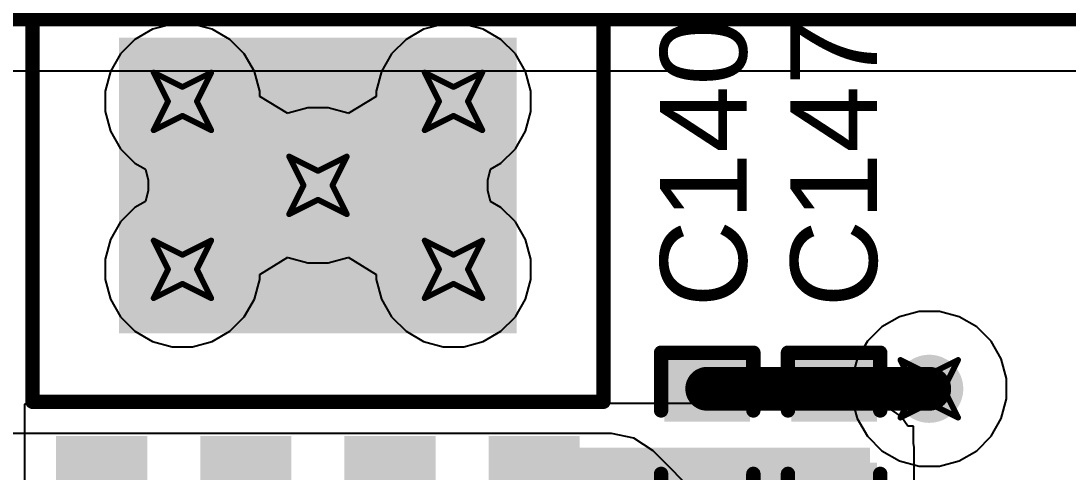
# Model space of a CAD drawing. Header units: inches. Extents: x -36 to 349, y -11 to 240.
# Drawn here: x 89.29 to 98.51, y 96.97 to 100.94 of the extents above; entities that cross this region are included whole.
import ezdxf

# ---------------------------------------------------------------- set-up
doc = ezdxf.new("R2010")
doc.units = ezdxf.units.IN
for name, color, linetype in [('Bottom Layer', 5, 'Continuous'), ('Drill Drawing', 1, 'Continuous'), ('Layer 1', 16, 'Continuous'), ('Layer 2', 76, 'Continuous'), ('Top Layer', 1, 'Continuous'), ('Top Overlay', 2, 'Continuous'), ('Top Paste', 8, 'Continuous'), ('Top Solder', 216, 'Continuous'), ('Via Holes', 16, 'Continuous')]:
    doc.layers.add(name, color=color, linetype=linetype)
doc.styles.add('Arial', font='', dxfattribs={"height": 0.2})
doc.styles.get('Arial').set_extended_font_data('Arial')

# ---------------------------------------------------------------- blocks, each defined once
blk = doc.blocks.new('ESOP_8_147')
at = {"layer": 'Top Layer'}
for points in [[(-3.5085, 2.205), (-2.3085, 2.205), (-2.3085, 1.605), (-3.5085, 1.605)], [(2.3085, 2.205), (3.5085, 2.205), (3.5085, 1.605), (2.3085, 1.605)], [(-1.2, 1.65), (1.2, 1.65), (1.2, -1.65), (-1.2, -1.65)], [(-3.5085, 0.935), (-2.3085, 0.935), (-2.3085, 0.335), (-3.5085, 0.335)], [(2.3085, 0.935), (3.5085, 0.935), (3.5085, 0.335), (2.3085, 0.335)], [(-3.5085, -0.335), (-2.3085, -0.335), (-2.3085, -0.935), (-3.5085, -0.935)], [(2.3085, -0.335), (3.5085, -0.335), (3.5085, -0.935), (2.3085, -0.935)], [(-3.5085, -1.605), (-2.3085, -1.605), (-2.3085, -2.205), (-3.5085, -2.205)], [(2.3085, -1.605), (3.5085, -1.605), (3.5085, -2.205), (2.3085, -2.205)]]:
    blk.add_hatch(color=1, dxfattribs=at).paths.add_polyline_path(points)
at = {"layer": 'Top Paste'}
for points in [[(-3.5085, 2.205), (-2.3085, 2.205), (-2.3085, 1.605), (-3.5085, 1.605)], [(2.3085, 2.205), (3.5085, 2.205), (3.5085, 1.605), (2.3085, 1.605)], [(-1.2, 1.65), (1.2, 1.65), (1.2, -1.65), (-1.2, -1.65)], [(-3.5085, 0.935), (-2.3085, 0.935), (-2.3085, 0.335), (-3.5085, 0.335)], [(2.3085, 0.935), (3.5085, 0.935), (3.5085, 0.335), (2.3085, 0.335)], [(-3.5085, -0.335), (-2.3085, -0.335), (-2.3085, -0.935), (-3.5085, -0.935)], [(2.3085, -0.335), (3.5085, -0.335), (3.5085, -0.935), (2.3085, -0.935)], [(-3.5085, -1.605), (-2.3085, -1.605), (-2.3085, -2.205), (-3.5085, -2.205)], [(2.3085, -1.605), (3.5085, -1.605), (3.5085, -2.205), (2.3085, -2.205)]]:
    blk.add_hatch(color=8, dxfattribs=at).paths.add_polyline_path(points)
at = {"layer": 'Top Solder'}
for points in [[(-3.6101, 2.3066), (-2.2069, 2.3066), (-2.2069, 1.5034), (-3.6101, 1.5034)], [(2.2069, 2.3066), (3.6101, 2.3066), (3.6101, 1.5034), (2.2069, 1.5034)], [(-1.3016, 1.7516), (1.3016, 1.7516), (1.3016, -1.7516), (-1.3016, -1.7516)], [(-3.6101, 1.0366), (-2.2069, 1.0366), (-2.2069, 0.2334), (-3.6101, 0.2334)], [(2.2069, 1.0366), (3.6101, 1.0366), (3.6101, 0.2334), (2.2069, 0.2334)], [(-3.6101, -0.2334), (-2.2069, -0.2334), (-2.2069, -1.0366), (-3.6101, -1.0366)], [(2.2069, -0.2334), (3.6101, -0.2334), (3.6101, -1.0366), (2.2069, -1.0366)], [(-3.6101, -1.5034), (-2.2069, -1.5034), (-2.2069, -2.3066), (-3.6101, -2.3066)], [(2.2069, -1.5034), (3.6101, -1.5034), (3.6101, -2.3066), (2.2069, -2.3066)]]:
    blk.add_hatch(color=216, dxfattribs=at).paths.add_polyline_path(points)
at = {"layer": 'Top Overlay'}
for points in [[(-1.905, 2.5146, 0.127, 0.127, 0), (1.8542, 2.5146, 0.127, 0.127, 0)], [(-1.905, 2.5146, 0.127, 0.127, 0), (-1.905, -2.5146, 0.127, 0.127, 0)], [(1.8542, 2.5146, 0.127, 0.127, 0), (1.8542, -2.5146, 0.127, 0.127, 0)], [(-3.8772, 2.0494, 0.3, 0.3, 0), (-3.7502, 1.9224, 0.3, 0.3, 0)], [(-3.8772, 2.0494, 0.3, 0.3, 0), (-3.8772, 1.7954, 0.3, 0.3, 0)], [(-3.7502, 1.9224, 0.3, 0.3, 0), (-3.8772, 1.7954, 0.3, 0.3, 0)], [(-1.905, -2.5146, 0.127, 0.127, 0), (1.8542, -2.5146, 0.127, 0.127, 0)]]:
    blk.add_lwpolyline(points, format="xyseb", dxfattribs=at)
for points in [[(-1.9367, 2.5146, 0.0635, 0.0635, 1), (-1.8732, 2.5146, 0.0635, 0.0635, 1)], [(-1.9367, 2.5146, 0.0635, 0.0635, 1), (-1.8732, 2.5146, 0.0635, 0.0635, 1)], [(1.8225, 2.5146, 0.0635, 0.0635, 1), (1.886, 2.5146, 0.0635, 0.0635, 1)], [(1.8225, 2.5146, 0.0635, 0.0635, 1), (1.886, 2.5146, 0.0635, 0.0635, 1)], [(-3.9522, 2.0494, 0.15, 0.15, 1), (-3.8022, 2.0494, 0.15, 0.15, 1)], [(-3.9522, 2.0494, 0.15, 0.15, 1), (-3.8022, 2.0494, 0.15, 0.15, 1)], [(-3.8252, 1.9224, 0.15, 0.15, 1), (-3.6752, 1.9224, 0.15, 0.15, 1)], [(-3.8252, 1.9224, 0.15, 0.15, 1), (-3.6752, 1.9224, 0.15, 0.15, 1)], [(-3.9522, 1.7954, 0.15, 0.15, 1), (-3.8022, 1.7954, 0.15, 0.15, 1)], [(-3.9522, 1.7954, 0.15, 0.15, 1), (-3.8022, 1.7954, 0.15, 0.15, 1)], [(-1.9367, -2.5146, 0.0635, 0.0635, 1), (-1.8732, -2.5146, 0.0635, 0.0635, 1)], [(-1.9367, -2.5146, 0.0635, 0.0635, 1), (-1.8732, -2.5146, 0.0635, 0.0635, 1)], [(1.8225, -2.5146, 0.0635, 0.0635, 1), (1.886, -2.5146, 0.0635, 0.0635, 1)], [(1.8225, -2.5146, 0.0635, 0.0635, 1), (1.886, -2.5146, 0.0635, 0.0635, 1)]]:
    blk.add_lwpolyline(points, format="xyseb", close=True, dxfattribs=at)
blk = doc.blocks.new('C___0402_400')
at = {"layer": 'Top Layer'}
for points in [[(-0.6985, -0.3175), (-0.6985, 0.3175), (-0.2413, 0.3175), (-0.2413, -0.3175)], [(0.2413, -0.3175), (0.2413, 0.3175), (0.6985, 0.3175), (0.6985, -0.3175)]]:
    blk.add_hatch(color=1, dxfattribs=at).paths.add_polyline_path(points)
at = {"layer": 'Top Paste'}
for points in [[(-0.6985, -0.3175), (-0.6985, 0.3175), (-0.2413, 0.3175), (-0.2413, -0.3175)], [(0.2413, -0.3175), (0.2413, 0.3175), (0.6985, 0.3175), (0.6985, -0.3175)]]:
    blk.add_hatch(color=8, dxfattribs=at).paths.add_polyline_path(points)
at = {"layer": 'Top Solder'}
for points in [[(-0.7585, -0.3775), (-0.7585, 0.3775), (-0.1813, 0.3775), (-0.1813, -0.3775)], [(0.1813, -0.3775), (0.1813, 0.3775), (0.7585, 0.3775), (0.7585, -0.3775)]]:
    blk.add_hatch(color=216, dxfattribs=at).paths.add_polyline_path(points)
at = {"layer": 'Top Overlay'}
for points in [[(-0.7874, -0.4064, 0.127, 0.127, 0), (-0.7874, 0.4064, 0.127, 0.127, 0)], [(-0.2794, 0.4064, 0.127, 0.127, 0), (-0.7874, 0.4064, 0.127, 0.127, 0)], [(0.7874, 0.4064, 0.127, 0.127, 0), (0.2794, 0.4064, 0.127, 0.127, 0)], [(0.7874, -0.4064, 0.127, 0.127, 0), (0.7874, 0.4064, 0.127, 0.127, 0)], [(-0.2794, -0.4064, 0.127, 0.127, 0), (-0.7874, -0.4064, 0.127, 0.127, 0)], [(0.7874, -0.4064, 0.127, 0.127, 0), (0.2794, -0.4064, 0.127, 0.127, 0)]]:
    blk.add_lwpolyline(points, format="xyseb", dxfattribs=at)
for points in [[(-0.8192, 0.4064, 0.0635, 0.0635, 1), (-0.7557, 0.4064, 0.0635, 0.0635, 1)], [(-0.8192, 0.4064, 0.0635, 0.0635, 1), (-0.7557, 0.4064, 0.0635, 0.0635, 1)], [(-0.3112, 0.4064, 0.0635, 0.0635, 1), (-0.2477, 0.4064, 0.0635, 0.0635, 1)], [(0.2476, 0.4064, 0.0635, 0.0635, 1), (0.3111, 0.4064, 0.0635, 0.0635, 1)], [(0.7556, 0.4064, 0.0635, 0.0635, 1), (0.8191, 0.4064, 0.0635, 0.0635, 1)], [(0.7556, 0.4064, 0.0635, 0.0635, 1), (0.8191, 0.4064, 0.0635, 0.0635, 1)], [(-0.8192, -0.4064, 0.0635, 0.0635, 1), (-0.7557, -0.4064, 0.0635, 0.0635, 1)], [(-0.8192, -0.4064, 0.0635, 0.0635, 1), (-0.7557, -0.4064, 0.0635, 0.0635, 1)], [(-0.3112, -0.4064, 0.0635, 0.0635, 1), (-0.2477, -0.4064, 0.0635, 0.0635, 1)], [(0.2476, -0.4064, 0.0635, 0.0635, 1), (0.3111, -0.4064, 0.0635, 0.0635, 1)], [(0.7556, -0.4064, 0.0635, 0.0635, 1), (0.8191, -0.4064, 0.0635, 0.0635, 1)], [(0.7556, -0.4064, 0.0635, 0.0635, 1), (0.8191, -0.4064, 0.0635, 0.0635, 1)]]:
    blk.add_lwpolyline(points, format="xyseb", close=True, dxfattribs=at)
blk = doc.blocks.new('C___0402_404')
at = {"layer": 'Top Layer'}
for points in [[(-0.6985, -0.3175), (-0.6985, 0.3175), (-0.2413, 0.3175), (-0.2413, -0.3175)], [(0.2413, -0.3175), (0.2413, 0.3175), (0.6985, 0.3175), (0.6985, -0.3175)]]:
    blk.add_hatch(color=1, dxfattribs=at).paths.add_polyline_path(points)
at = {"layer": 'Top Paste'}
for points in [[(-0.6985, -0.3175), (-0.6985, 0.3175), (-0.2413, 0.3175), (-0.2413, -0.3175)], [(0.2413, -0.3175), (0.2413, 0.3175), (0.6985, 0.3175), (0.6985, -0.3175)]]:
    blk.add_hatch(color=8, dxfattribs=at).paths.add_polyline_path(points)
at = {"layer": 'Top Solder'}
for points in [[(-0.7585, -0.3775), (-0.7585, 0.3775), (-0.1813, 0.3775), (-0.1813, -0.3775)], [(0.1813, -0.3775), (0.1813, 0.3775), (0.7585, 0.3775), (0.7585, -0.3775)]]:
    blk.add_hatch(color=216, dxfattribs=at).paths.add_polyline_path(points)
at = {"layer": 'Top Overlay'}
for points in [[(-0.7874, -0.4064, 0.127, 0.127, 0), (-0.7874, 0.4064, 0.127, 0.127, 0)], [(-0.2794, 0.4064, 0.127, 0.127, 0), (-0.7874, 0.4064, 0.127, 0.127, 0)], [(0.7874, 0.4064, 0.127, 0.127, 0), (0.2794, 0.4064, 0.127, 0.127, 0)], [(0.7874, -0.4064, 0.127, 0.127, 0), (0.7874, 0.4064, 0.127, 0.127, 0)], [(-0.2794, -0.4064, 0.127, 0.127, 0), (-0.7874, -0.4064, 0.127, 0.127, 0)], [(0.7874, -0.4064, 0.127, 0.127, 0), (0.2794, -0.4064, 0.127, 0.127, 0)]]:
    blk.add_lwpolyline(points, format="xyseb", dxfattribs=at)
for points in [[(-0.8192, 0.4064, 0.0635, 0.0635, 1), (-0.7557, 0.4064, 0.0635, 0.0635, 1)], [(-0.8192, 0.4064, 0.0635, 0.0635, 1), (-0.7557, 0.4064, 0.0635, 0.0635, 1)], [(-0.3112, 0.4064, 0.0635, 0.0635, 1), (-0.2477, 0.4064, 0.0635, 0.0635, 1)], [(0.2476, 0.4064, 0.0635, 0.0635, 1), (0.3111, 0.4064, 0.0635, 0.0635, 1)], [(0.7556, 0.4064, 0.0635, 0.0635, 1), (0.8191, 0.4064, 0.0635, 0.0635, 1)], [(0.7556, 0.4064, 0.0635, 0.0635, 1), (0.8191, 0.4064, 0.0635, 0.0635, 1)], [(-0.8192, -0.4064, 0.0635, 0.0635, 1), (-0.7557, -0.4064, 0.0635, 0.0635, 1)], [(-0.8192, -0.4064, 0.0635, 0.0635, 1), (-0.7557, -0.4064, 0.0635, 0.0635, 1)], [(-0.3112, -0.4064, 0.0635, 0.0635, 1), (-0.2477, -0.4064, 0.0635, 0.0635, 1)], [(0.2476, -0.4064, 0.0635, 0.0635, 1), (0.3111, -0.4064, 0.0635, 0.0635, 1)], [(0.7556, -0.4064, 0.0635, 0.0635, 1), (0.8191, -0.4064, 0.0635, 0.0635, 1)], [(0.7556, -0.4064, 0.0635, 0.0635, 1), (0.8191, -0.4064, 0.0635, 0.0635, 1)]]:
    blk.add_lwpolyline(points, format="xyseb", close=True, dxfattribs=at)

msp = doc.modelspace()

# ---------------------------------------------------------------- hatches: boundary and pattern name
at = {"layer": 'Bottom Layer'}
h = msp.add_hatch(color=5, dxfattribs=at)
edge = h.paths.add_edge_path()
edge.add_arc((90.7124, 100.2284), 0.3, 0, 360)
h = msp.add_hatch(color=5, dxfattribs=at)
edge = h.paths.add_edge_path()
edge.add_arc((93.1, 100.2284), 0.3, 0, 360)
h = msp.add_hatch(color=5, dxfattribs=at)
edge = h.paths.add_edge_path()
edge.add_arc((91.9062, 99.4891), 0.3, 0, 360)
h = msp.add_hatch(color=5, dxfattribs=at)
edge = h.paths.add_edge_path()
edge.add_arc((90.7124, 98.7498), 0.3, 0, 360)
h = msp.add_hatch(color=5, dxfattribs=at)
edge = h.paths.add_edge_path()
edge.add_arc((93.1, 98.7498), 0.3, 0, 360)
h = msp.add_hatch(color=5, dxfattribs=at)
edge = h.paths.add_edge_path()
edge.add_arc((97.291, 97.6982), 0.3, 0, 360)
at = {"layer": 'Layer 1'}
h = msp.add_hatch(color=16, dxfattribs=at)
edge = h.paths.add_edge_path()
edge.add_arc((90.7124, 100.2284), 0.3, 0, 360)
h = msp.add_hatch(color=16, dxfattribs=at)
edge = h.paths.add_edge_path()
edge.add_arc((93.1, 100.2284), 0.3, 0, 360)
h = msp.add_hatch(color=16, dxfattribs=at)
edge = h.paths.add_edge_path()
edge.add_arc((91.9062, 99.4891), 0.3, 0, 360)
h = msp.add_hatch(color=16, dxfattribs=at)
edge = h.paths.add_edge_path()
edge.add_arc((90.7124, 98.7498), 0.3, 0, 360)
h = msp.add_hatch(color=16, dxfattribs=at)
edge = h.paths.add_edge_path()
edge.add_arc((93.1, 98.7498), 0.3, 0, 360)
h = msp.add_hatch(color=16, dxfattribs=at)
edge = h.paths.add_edge_path()
edge.add_arc((97.291, 97.6982), 0.3, 0, 360)
at = {"layer": 'Layer 2'}
h = msp.add_hatch(color=76, dxfattribs=at)
edge = h.paths.add_edge_path()
edge.add_arc((90.7124, 100.2284), 0.3, 0, 360)
h = msp.add_hatch(color=76, dxfattribs=at)
edge = h.paths.add_edge_path()
edge.add_arc((93.1, 100.2284), 0.3, 0, 360)
h = msp.add_hatch(color=76, dxfattribs=at)
edge = h.paths.add_edge_path()
edge.add_arc((91.9062, 99.4891), 0.3, 0, 360)
h = msp.add_hatch(color=76, dxfattribs=at)
edge = h.paths.add_edge_path()
edge.add_arc((90.7124, 98.7498), 0.3, 0, 360)
h = msp.add_hatch(color=76, dxfattribs=at)
edge = h.paths.add_edge_path()
edge.add_arc((93.1, 98.7498), 0.3, 0, 360)
h = msp.add_hatch(color=76, dxfattribs=at)
edge = h.paths.add_edge_path()
edge.add_arc((97.291, 97.6982), 0.3, 0, 360)
at = {"layer": 'Top Layer'}
h = msp.add_hatch(color=1, dxfattribs=at)
edge = h.paths.add_edge_path()
edge.add_arc((90.7124, 100.2284), 0.3, 0, 360)
h = msp.add_hatch(color=1, dxfattribs=at)
edge = h.paths.add_edge_path()
edge.add_arc((93.1, 100.2284), 0.3, 0, 360)
h = msp.add_hatch(color=1, dxfattribs=at)
edge = h.paths.add_edge_path()
edge.add_arc((91.9062, 99.4891), 0.3, 0, 360)
h = msp.add_hatch(color=1, dxfattribs=at)
edge = h.paths.add_edge_path()
edge.add_arc((90.7124, 98.7498), 0.3, 0, 360)
h = msp.add_hatch(color=1, dxfattribs=at)
edge = h.paths.add_edge_path()
edge.add_arc((93.1, 98.7498), 0.3, 0, 360)
h = msp.add_hatch(color=1, dxfattribs=at)
edge = h.paths.add_edge_path()
edge.add_arc((97.291, 97.6982), 0.3, 0, 360)
msp.add_hatch(color=1, dxfattribs=at).paths.add_polyline_path([(93.4223, 90.9781), (96.7703, 90.9781), (96.7703, 97.1806), (93.4223, 97.1806)])
at = {"layer": 'Via Holes'}
h = msp.add_hatch(color=7, dxfattribs=at)
edge = h.paths.add_edge_path()
edge.add_arc((90.7124, 100.2284), 0.15, 0, 360)
h = msp.add_hatch(color=7, dxfattribs=at)
edge = h.paths.add_edge_path()
edge.add_arc((93.1, 100.2284), 0.15, 0, 360)
h = msp.add_hatch(color=7, dxfattribs=at)
edge = h.paths.add_edge_path()
edge.add_arc((91.9062, 99.4891), 0.15, 0, 360)
h = msp.add_hatch(color=7, dxfattribs=at)
edge = h.paths.add_edge_path()
edge.add_arc((90.7124, 98.7498), 0.15, 0, 360)
h = msp.add_hatch(color=7, dxfattribs=at)
edge = h.paths.add_edge_path()
edge.add_arc((93.1, 98.7498), 0.15, 0, 360)
h = msp.add_hatch(color=7, dxfattribs=at)
edge = h.paths.add_edge_path()
edge.add_arc((97.291, 97.6982), 0.15, 0, 360)

# ---------------------------------------------------------------- linework, layer by layer
at = {"layer": 'Bottom Layer'}
for p, q in [((68.2447, 100.4978), (101.0651, 100.4978)), ((94.4917, 97.3044), (83.8191, 97.3044)), ((94.6899, 97.265), (94.4917, 97.3044)), ((94.858, 97.1527), (94.6899, 97.265)), ((96.7248, 95.2859), (94.858, 97.1527))]:
    msp.add_line(p, q, dxfattribs=at)
msp.add_lwpolyline([(68.0302, 101.0158, 0.254, 0.254, 0), (101.2797, 101.0158, 0.254, 0.254, 0)], format="xyseb", dxfattribs=at)
at = {"layer": 'Drill Drawing'}
for points in [[(90.4584, 100.4824, 0.0508, 0.0508, 0), (90.7124, 100.3554, 0.0508, 0.0508, 0)], [(90.4584, 100.4824, 0.0508, 0.0508, 0), (90.5854, 100.2284, 0.0508, 0.0508, 0)], [(90.7124, 100.3554, 0.0508, 0.0508, 0), (90.9664, 100.4824, 0.0508, 0.0508, 0)], [(90.8394, 100.2284, 0.0508, 0.0508, 0), (90.9664, 100.4824, 0.0508, 0.0508, 0)], [(92.846, 100.4824, 0.0508, 0.0508, 0), (93.1, 100.3554, 0.0508, 0.0508, 0)], [(92.846, 100.4824, 0.0508, 0.0508, 0), (92.973, 100.2284, 0.0508, 0.0508, 0)], [(93.1, 100.3554, 0.0508, 0.0508, 0), (93.354, 100.4824, 0.0508, 0.0508, 0)], [(93.227, 100.2284, 0.0508, 0.0508, 0), (93.354, 100.4824, 0.0508, 0.0508, 0)], [(90.4584, 99.9744, 0.0508, 0.0508, 0), (90.5854, 100.2284, 0.0508, 0.0508, 0)], [(90.8394, 100.2284, 0.0508, 0.0508, 0), (90.9664, 99.9744, 0.0508, 0.0508, 0)], [(92.846, 99.9744, 0.0508, 0.0508, 0), (92.973, 100.2284, 0.0508, 0.0508, 0)], [(93.227, 100.2284, 0.0508, 0.0508, 0), (93.354, 99.9744, 0.0508, 0.0508, 0)], [(90.4584, 99.9744, 0.0508, 0.0508, 0), (90.7124, 100.1014, 0.0508, 0.0508, 0)], [(90.7124, 100.1014, 0.0508, 0.0508, 0), (90.9664, 99.9744, 0.0508, 0.0508, 0)], [(92.846, 99.9744, 0.0508, 0.0508, 0), (93.1, 100.1014, 0.0508, 0.0508, 0)], [(93.1, 100.1014, 0.0508, 0.0508, 0), (93.354, 99.9744, 0.0508, 0.0508, 0)], [(91.6522, 99.7431, 0.0508, 0.0508, 0), (91.9062, 99.6161, 0.0508, 0.0508, 0)], [(91.6522, 99.7431, 0.0508, 0.0508, 0), (91.7792, 99.4891, 0.0508, 0.0508, 0)], [(91.9062, 99.6161, 0.0508, 0.0508, 0), (92.1602, 99.7431, 0.0508, 0.0508, 0)], [(92.0332, 99.4891, 0.0508, 0.0508, 0), (92.1602, 99.7431, 0.0508, 0.0508, 0)], [(91.6522, 99.2351, 0.0508, 0.0508, 0), (91.7792, 99.4891, 0.0508, 0.0508, 0)], [(92.0332, 99.4891, 0.0508, 0.0508, 0), (92.1602, 99.2351, 0.0508, 0.0508, 0)], [(91.6522, 99.2351, 0.0508, 0.0508, 0), (91.9062, 99.3621, 0.0508, 0.0508, 0)], [(91.9062, 99.3621, 0.0508, 0.0508, 0), (92.1602, 99.2351, 0.0508, 0.0508, 0)], [(90.4584, 99.0038, 0.0508, 0.0508, 0), (90.7124, 98.8768, 0.0508, 0.0508, 0)], [(90.4584, 99.0038, 0.0508, 0.0508, 0), (90.5854, 98.7498, 0.0508, 0.0508, 0)], [(90.7124, 98.8768, 0.0508, 0.0508, 0), (90.9664, 99.0038, 0.0508, 0.0508, 0)], [(90.8394, 98.7498, 0.0508, 0.0508, 0), (90.9664, 99.0038, 0.0508, 0.0508, 0)], [(92.846, 99.0038, 0.0508, 0.0508, 0), (93.1, 98.8768, 0.0508, 0.0508, 0)], [(92.846, 99.0038, 0.0508, 0.0508, 0), (92.973, 98.7498, 0.0508, 0.0508, 0)], [(93.1, 98.8768, 0.0508, 0.0508, 0), (93.354, 99.0038, 0.0508, 0.0508, 0)], [(93.227, 98.7498, 0.0508, 0.0508, 0), (93.354, 99.0038, 0.0508, 0.0508, 0)], [(90.4584, 98.4958, 0.0508, 0.0508, 0), (90.5854, 98.7498, 0.0508, 0.0508, 0)], [(90.8394, 98.7498, 0.0508, 0.0508, 0), (90.9664, 98.4958, 0.0508, 0.0508, 0)], [(92.846, 98.4958, 0.0508, 0.0508, 0), (92.973, 98.7498, 0.0508, 0.0508, 0)], [(93.227, 98.7498, 0.0508, 0.0508, 0), (93.354, 98.4958, 0.0508, 0.0508, 0)], [(90.4584, 98.4958, 0.0508, 0.0508, 0), (90.7124, 98.6228, 0.0508, 0.0508, 0)], [(90.7124, 98.6228, 0.0508, 0.0508, 0), (90.9664, 98.4958, 0.0508, 0.0508, 0)], [(92.846, 98.4958, 0.0508, 0.0508, 0), (93.1, 98.6228, 0.0508, 0.0508, 0)], [(93.1, 98.6228, 0.0508, 0.0508, 0), (93.354, 98.4958, 0.0508, 0.0508, 0)], [(97.037, 97.9522, 0.0508, 0.0508, 0), (97.291, 97.8252, 0.0508, 0.0508, 0)], [(97.037, 97.9522, 0.0508, 0.0508, 0), (97.164, 97.6982, 0.0508, 0.0508, 0)], [(97.291, 97.8252, 0.0508, 0.0508, 0), (97.545, 97.9522, 0.0508, 0.0508, 0)], [(97.418, 97.6982, 0.0508, 0.0508, 0), (97.545, 97.9522, 0.0508, 0.0508, 0)], [(97.037, 97.4442, 0.0508, 0.0508, 0), (97.164, 97.6982, 0.0508, 0.0508, 0)], [(97.418, 97.6982, 0.0508, 0.0508, 0), (97.545, 97.4442, 0.0508, 0.0508, 0)], [(97.037, 97.4442, 0.0508, 0.0508, 0), (97.291, 97.5712, 0.0508, 0.0508, 0)], [(97.291, 97.5712, 0.0508, 0.0508, 0), (97.545, 97.4442, 0.0508, 0.0508, 0)]]:
    msp.add_lwpolyline(points, format="xyseb", dxfattribs=at)
for points in [[(90.4457, 100.4824, 0.0254, 0.0254, 1), (90.4711, 100.4824, 0.0254, 0.0254, 1)], [(90.4457, 100.4824, 0.0254, 0.0254, 1), (90.4711, 100.4824, 0.0254, 0.0254, 1)], [(90.9537, 100.4824, 0.0254, 0.0254, 1), (90.9791, 100.4824, 0.0254, 0.0254, 1)], [(90.9537, 100.4824, 0.0254, 0.0254, 1), (90.9791, 100.4824, 0.0254, 0.0254, 1)], [(92.8333, 100.4824, 0.0254, 0.0254, 1), (92.8587, 100.4824, 0.0254, 0.0254, 1)], [(92.8333, 100.4824, 0.0254, 0.0254, 1), (92.8587, 100.4824, 0.0254, 0.0254, 1)], [(93.3413, 100.4824, 0.0254, 0.0254, 1), (93.3667, 100.4824, 0.0254, 0.0254, 1)], [(93.3413, 100.4824, 0.0254, 0.0254, 1), (93.3667, 100.4824, 0.0254, 0.0254, 1)], [(90.6997, 100.3554, 0.0254, 0.0254, 1), (90.7251, 100.3554, 0.0254, 0.0254, 1)], [(90.6997, 100.3554, 0.0254, 0.0254, 1), (90.7251, 100.3554, 0.0254, 0.0254, 1)], [(93.0873, 100.3554, 0.0254, 0.0254, 1), (93.1127, 100.3554, 0.0254, 0.0254, 1)], [(93.0873, 100.3554, 0.0254, 0.0254, 1), (93.1127, 100.3554, 0.0254, 0.0254, 1)], [(90.5727, 100.2284, 0.0254, 0.0254, 1), (90.5981, 100.2284, 0.0254, 0.0254, 1)], [(90.5727, 100.2284, 0.0254, 0.0254, 1), (90.5981, 100.2284, 0.0254, 0.0254, 1)], [(90.8267, 100.2284, 0.0254, 0.0254, 1), (90.8521, 100.2284, 0.0254, 0.0254, 1)], [(90.8267, 100.2284, 0.0254, 0.0254, 1), (90.8521, 100.2284, 0.0254, 0.0254, 1)], [(92.9603, 100.2284, 0.0254, 0.0254, 1), (92.9857, 100.2284, 0.0254, 0.0254, 1)], [(92.9603, 100.2284, 0.0254, 0.0254, 1), (92.9857, 100.2284, 0.0254, 0.0254, 1)], [(93.2143, 100.2284, 0.0254, 0.0254, 1), (93.2397, 100.2284, 0.0254, 0.0254, 1)], [(93.2143, 100.2284, 0.0254, 0.0254, 1), (93.2397, 100.2284, 0.0254, 0.0254, 1)], [(90.6997, 100.1014, 0.0254, 0.0254, 1), (90.7251, 100.1014, 0.0254, 0.0254, 1)], [(90.6997, 100.1014, 0.0254, 0.0254, 1), (90.7251, 100.1014, 0.0254, 0.0254, 1)], [(93.0873, 100.1014, 0.0254, 0.0254, 1), (93.1127, 100.1014, 0.0254, 0.0254, 1)], [(93.0873, 100.1014, 0.0254, 0.0254, 1), (93.1127, 100.1014, 0.0254, 0.0254, 1)], [(90.4457, 99.9744, 0.0254, 0.0254, 1), (90.4711, 99.9744, 0.0254, 0.0254, 1)], [(90.4457, 99.9744, 0.0254, 0.0254, 1), (90.4711, 99.9744, 0.0254, 0.0254, 1)], [(90.9537, 99.9744, 0.0254, 0.0254, 1), (90.9791, 99.9744, 0.0254, 0.0254, 1)], [(90.9537, 99.9744, 0.0254, 0.0254, 1), (90.9791, 99.9744, 0.0254, 0.0254, 1)], [(92.8333, 99.9744, 0.0254, 0.0254, 1), (92.8587, 99.9744, 0.0254, 0.0254, 1)], [(92.8333, 99.9744, 0.0254, 0.0254, 1), (92.8587, 99.9744, 0.0254, 0.0254, 1)], [(93.3413, 99.9744, 0.0254, 0.0254, 1), (93.3667, 99.9744, 0.0254, 0.0254, 1)], [(93.3413, 99.9744, 0.0254, 0.0254, 1), (93.3667, 99.9744, 0.0254, 0.0254, 1)], [(91.6395, 99.7431, 0.0254, 0.0254, 1), (91.6649, 99.7431, 0.0254, 0.0254, 1)], [(91.6395, 99.7431, 0.0254, 0.0254, 1), (91.6649, 99.7431, 0.0254, 0.0254, 1)], [(92.1475, 99.7431, 0.0254, 0.0254, 1), (92.1729, 99.7431, 0.0254, 0.0254, 1)], [(92.1475, 99.7431, 0.0254, 0.0254, 1), (92.1729, 99.7431, 0.0254, 0.0254, 1)], [(91.8935, 99.6161, 0.0254, 0.0254, 1), (91.9189, 99.6161, 0.0254, 0.0254, 1)], [(91.8935, 99.6161, 0.0254, 0.0254, 1), (91.9189, 99.6161, 0.0254, 0.0254, 1)], [(91.7665, 99.4891, 0.0254, 0.0254, 1), (91.7919, 99.4891, 0.0254, 0.0254, 1)], [(91.7665, 99.4891, 0.0254, 0.0254, 1), (91.7919, 99.4891, 0.0254, 0.0254, 1)], [(92.0205, 99.4891, 0.0254, 0.0254, 1), (92.0459, 99.4891, 0.0254, 0.0254, 1)], [(92.0205, 99.4891, 0.0254, 0.0254, 1), (92.0459, 99.4891, 0.0254, 0.0254, 1)], [(91.8935, 99.3621, 0.0254, 0.0254, 1), (91.9189, 99.3621, 0.0254, 0.0254, 1)], [(91.8935, 99.3621, 0.0254, 0.0254, 1), (91.9189, 99.3621, 0.0254, 0.0254, 1)], [(91.6395, 99.2351, 0.0254, 0.0254, 1), (91.6649, 99.2351, 0.0254, 0.0254, 1)], [(91.6395, 99.2351, 0.0254, 0.0254, 1), (91.6649, 99.2351, 0.0254, 0.0254, 1)], [(92.1475, 99.2351, 0.0254, 0.0254, 1), (92.1729, 99.2351, 0.0254, 0.0254, 1)], [(92.1475, 99.2351, 0.0254, 0.0254, 1), (92.1729, 99.2351, 0.0254, 0.0254, 1)], [(90.4457, 99.0038, 0.0254, 0.0254, 1), (90.4711, 99.0038, 0.0254, 0.0254, 1)], [(90.4457, 99.0038, 0.0254, 0.0254, 1), (90.4711, 99.0038, 0.0254, 0.0254, 1)], [(90.9537, 99.0038, 0.0254, 0.0254, 1), (90.9791, 99.0038, 0.0254, 0.0254, 1)], [(90.9537, 99.0038, 0.0254, 0.0254, 1), (90.9791, 99.0038, 0.0254, 0.0254, 1)], [(92.8333, 99.0038, 0.0254, 0.0254, 1), (92.8587, 99.0038, 0.0254, 0.0254, 1)], [(92.8333, 99.0038, 0.0254, 0.0254, 1), (92.8587, 99.0038, 0.0254, 0.0254, 1)], [(93.3413, 99.0038, 0.0254, 0.0254, 1), (93.3667, 99.0038, 0.0254, 0.0254, 1)], [(93.3413, 99.0038, 0.0254, 0.0254, 1), (93.3667, 99.0038, 0.0254, 0.0254, 1)], [(90.6997, 98.8768, 0.0254, 0.0254, 1), (90.7251, 98.8768, 0.0254, 0.0254, 1)], [(90.6997, 98.8768, 0.0254, 0.0254, 1), (90.7251, 98.8768, 0.0254, 0.0254, 1)], [(93.0873, 98.8768, 0.0254, 0.0254, 1), (93.1127, 98.8768, 0.0254, 0.0254, 1)], [(93.0873, 98.8768, 0.0254, 0.0254, 1), (93.1127, 98.8768, 0.0254, 0.0254, 1)], [(90.5727, 98.7498, 0.0254, 0.0254, 1), (90.5981, 98.7498, 0.0254, 0.0254, 1)], [(90.5727, 98.7498, 0.0254, 0.0254, 1), (90.5981, 98.7498, 0.0254, 0.0254, 1)], [(90.8267, 98.7498, 0.0254, 0.0254, 1), (90.8521, 98.7498, 0.0254, 0.0254, 1)], [(90.8267, 98.7498, 0.0254, 0.0254, 1), (90.8521, 98.7498, 0.0254, 0.0254, 1)], [(92.9603, 98.7498, 0.0254, 0.0254, 1), (92.9857, 98.7498, 0.0254, 0.0254, 1)], [(92.9603, 98.7498, 0.0254, 0.0254, 1), (92.9857, 98.7498, 0.0254, 0.0254, 1)], [(93.2143, 98.7498, 0.0254, 0.0254, 1), (93.2397, 98.7498, 0.0254, 0.0254, 1)], [(93.2143, 98.7498, 0.0254, 0.0254, 1), (93.2397, 98.7498, 0.0254, 0.0254, 1)], [(90.6997, 98.6228, 0.0254, 0.0254, 1), (90.7251, 98.6228, 0.0254, 0.0254, 1)], [(90.6997, 98.6228, 0.0254, 0.0254, 1), (90.7251, 98.6228, 0.0254, 0.0254, 1)], [(93.0873, 98.6228, 0.0254, 0.0254, 1), (93.1127, 98.6228, 0.0254, 0.0254, 1)], [(93.0873, 98.6228, 0.0254, 0.0254, 1), (93.1127, 98.6228, 0.0254, 0.0254, 1)], [(90.4457, 98.4958, 0.0254, 0.0254, 1), (90.4711, 98.4958, 0.0254, 0.0254, 1)], [(90.4457, 98.4958, 0.0254, 0.0254, 1), (90.4711, 98.4958, 0.0254, 0.0254, 1)], [(90.9537, 98.4958, 0.0254, 0.0254, 1), (90.9791, 98.4958, 0.0254, 0.0254, 1)], [(90.9537, 98.4958, 0.0254, 0.0254, 1), (90.9791, 98.4958, 0.0254, 0.0254, 1)], [(92.8333, 98.4958, 0.0254, 0.0254, 1), (92.8587, 98.4958, 0.0254, 0.0254, 1)], [(92.8333, 98.4958, 0.0254, 0.0254, 1), (92.8587, 98.4958, 0.0254, 0.0254, 1)], [(93.3413, 98.4958, 0.0254, 0.0254, 1), (93.3667, 98.4958, 0.0254, 0.0254, 1)], [(93.3413, 98.4958, 0.0254, 0.0254, 1), (93.3667, 98.4958, 0.0254, 0.0254, 1)], [(97.0243, 97.9522, 0.0254, 0.0254, 1), (97.0497, 97.9522, 0.0254, 0.0254, 1)], [(97.0243, 97.9522, 0.0254, 0.0254, 1), (97.0497, 97.9522, 0.0254, 0.0254, 1)], [(97.5323, 97.9522, 0.0254, 0.0254, 1), (97.5577, 97.9522, 0.0254, 0.0254, 1)], [(97.5323, 97.9522, 0.0254, 0.0254, 1), (97.5577, 97.9522, 0.0254, 0.0254, 1)], [(97.2783, 97.8252, 0.0254, 0.0254, 1), (97.3037, 97.8252, 0.0254, 0.0254, 1)], [(97.2783, 97.8252, 0.0254, 0.0254, 1), (97.3037, 97.8252, 0.0254, 0.0254, 1)], [(97.1513, 97.6982, 0.0254, 0.0254, 1), (97.1767, 97.6982, 0.0254, 0.0254, 1)], [(97.1513, 97.6982, 0.0254, 0.0254, 1), (97.1767, 97.6982, 0.0254, 0.0254, 1)], [(97.4053, 97.6982, 0.0254, 0.0254, 1), (97.4307, 97.6982, 0.0254, 0.0254, 1)], [(97.4053, 97.6982, 0.0254, 0.0254, 1), (97.4307, 97.6982, 0.0254, 0.0254, 1)], [(97.2783, 97.5712, 0.0254, 0.0254, 1), (97.3037, 97.5712, 0.0254, 0.0254, 1)], [(97.2783, 97.5712, 0.0254, 0.0254, 1), (97.3037, 97.5712, 0.0254, 0.0254, 1)], [(97.0243, 97.4442, 0.0254, 0.0254, 1), (97.0497, 97.4442, 0.0254, 0.0254, 1)], [(97.0243, 97.4442, 0.0254, 0.0254, 1), (97.0497, 97.4442, 0.0254, 0.0254, 1)], [(97.5323, 97.4442, 0.0254, 0.0254, 1), (97.5577, 97.4442, 0.0254, 0.0254, 1)], [(97.5323, 97.4442, 0.0254, 0.0254, 1), (97.5577, 97.4442, 0.0254, 0.0254, 1)]]:
    msp.add_lwpolyline(points, format="xyseb", close=True, dxfattribs=at)
at = {"layer": 'Layer 2'}
for p, q in [((90.4495, 100.863), (90.2943, 100.7733)), ((90.6227, 100.9094), (90.4495, 100.863)), ((90.8021, 100.9094), (90.6227, 100.9094)), ((90.9753, 100.863), (90.8021, 100.9094)), ((91.1305, 100.7733), (90.9753, 100.863)), ((92.8371, 100.863), (92.6819, 100.7733)), ((93.0103, 100.9094), (92.8371, 100.863)), ((93.1897, 100.9094), (93.0103, 100.9094)), ((93.3629, 100.863), (93.1897, 100.9094)), ((93.5181, 100.7733), (93.3629, 100.863)), ((90.2943, 100.7733), (90.1675, 100.6465)), ((91.2573, 100.6465), (91.1305, 100.7733)), ((92.6819, 100.7733), (92.5551, 100.6465)), ((93.6449, 100.6465), (93.5181, 100.7733)), ((90.1675, 100.6465), (90.0778, 100.4913)), ((91.347, 100.4913), (91.2573, 100.6465)), ((92.5551, 100.6465), (92.4654, 100.4913)), ((93.7346, 100.4913), (93.6449, 100.6465)), ((90.0778, 100.4913), (90.0314, 100.3181)), ((91.3934, 100.3181), (91.347, 100.4913)), ((92.4654, 100.4913), (92.419, 100.3181)), ((93.781, 100.3181), (93.7346, 100.4913)), ((90.0314, 100.3181), (90.0314, 100.1387)), ((91.3934, 100.2727), (91.3934, 100.3181)), ((91.6405, 100.122), (91.3934, 100.2727)), ((92.419, 100.2727), (92.1719, 100.122)), ((92.419, 100.3181), (92.419, 100.2727)), ((93.781, 100.1387), (93.781, 100.3181)), ((90.0314, 100.1387), (90.0778, 99.9655)), ((91.6433, 100.1237), (91.6405, 100.122)), ((91.8165, 100.1701), (91.6433, 100.1237)), ((91.9959, 100.1701), (91.8165, 100.1701)), ((92.1691, 100.1237), (91.9959, 100.1701)), ((92.1719, 100.122), (92.1691, 100.1237)), ((93.7346, 99.9655), (93.781, 100.1387)), ((90.0778, 99.9655), (90.1675, 99.8103)), ((93.6449, 99.8103), (93.7346, 99.9655)), ((90.1675, 99.8103), (90.2943, 99.6835)), ((93.5181, 99.6835), (93.6449, 99.8103)), ((90.2943, 99.6835), (90.3862, 99.6304)), ((90.3862, 99.6304), (90.4111, 99.5338)), ((93.4013, 99.5338), (93.4262, 99.6304)), ((93.4262, 99.6304), (93.5181, 99.6835)), ((90.4111, 99.5338), (90.4111, 99.4444)), ((93.4013, 99.4444), (93.4013, 99.5338)), ((90.4111, 99.4444), (90.3862, 99.3478)), ((93.4262, 99.3478), (93.4013, 99.4444)), ((90.3862, 99.3478), (90.2943, 99.2947)), ((93.5181, 99.2947), (93.4262, 99.3478)), ((90.2943, 99.2947), (90.1675, 99.168)), ((93.6449, 99.168), (93.5181, 99.2947)), ((90.1675, 99.168), (90.0778, 99.0127)), ((93.7346, 99.0127), (93.6449, 99.168)), ((90.0778, 99.0127), (90.0314, 98.8395)), ((93.781, 98.8395), (93.7346, 99.0127)), ((90.0314, 98.8395), (90.0314, 98.6602)), ((91.3934, 98.7055), (91.6405, 98.8562)), ((91.6405, 98.8562), (91.6433, 98.8545)), ((91.6433, 98.8545), (91.8165, 98.8081)), ((91.8165, 98.8081), (91.9959, 98.8081)), ((91.9959, 98.8081), (92.1691, 98.8545)), ((92.1691, 98.8545), (92.1719, 98.8562)), ((92.1719, 98.8562), (92.419, 98.7055)), ((93.781, 98.6602), (93.781, 98.8395)), ((91.3934, 98.6602), (91.3934, 98.7055)), ((92.419, 98.7055), (92.419, 98.6602)), ((90.0314, 98.6602), (90.0778, 98.487)), ((91.347, 98.487), (91.3934, 98.6602)), ((92.419, 98.6602), (92.4654, 98.487)), ((93.7346, 98.487), (93.781, 98.6602)), ((90.0778, 98.487), (90.1675, 98.3317)), ((91.2573, 98.3317), (91.347, 98.487)), ((92.4654, 98.487), (92.5551, 98.3317)), ((93.6449, 98.3317), (93.7346, 98.487)), ((90.1675, 98.3317), (90.2943, 98.2049)), ((91.1305, 98.2049), (91.2573, 98.3317)), ((92.5551, 98.3317), (92.6819, 98.2049)), ((93.5181, 98.2049), (93.6449, 98.3317)), ((97.0281, 98.3328), (96.8729, 98.2431)), ((97.2013, 98.3792), (97.0281, 98.3328)), ((97.3807, 98.3792), (97.2013, 98.3792)), ((97.5539, 98.3328), (97.3807, 98.3792)), ((97.7091, 98.2431), (97.5539, 98.3328)), ((96.8729, 98.2431), (96.7461, 98.1163)), ((97.8359, 98.1163), (97.7091, 98.2431)), ((90.2943, 98.2049), (90.4495, 98.1152)), ((90.9753, 98.1152), (91.1305, 98.2049)), ((92.6819, 98.2049), (92.8371, 98.1152)), ((93.3629, 98.1152), (93.5181, 98.2049)), ((90.4495, 98.1152), (90.6227, 98.0688)), ((90.6227, 98.0688), (90.8021, 98.0688)), ((90.8021, 98.0688), (90.9753, 98.1152)), ((92.8371, 98.1152), (93.0103, 98.0688)), ((93.0103, 98.0688), (93.1897, 98.0688)), ((93.1897, 98.0688), (93.3629, 98.1152)), ((96.7461, 98.1163), (96.6564, 97.9611)), ((97.9256, 97.9611), (97.8359, 98.1163)), ((96.6564, 97.9611), (96.61, 97.7879)), ((97.972, 97.7879), (97.9256, 97.9611)), ((96.61, 97.7879), (96.61, 97.6086)), ((97.972, 97.6086), (97.972, 97.7879)), ((96.61, 97.6086), (96.6564, 97.4353)), ((97.9256, 97.4353), (97.972, 97.6086)), ((96.6564, 97.4353), (96.7461, 97.2801)), ((97.8359, 97.2801), (97.9256, 97.4353)), ((96.7461, 97.2801), (96.8729, 97.1533)), ((97.7091, 97.1533), (97.8359, 97.2801)), ((96.8729, 97.1533), (97.0281, 97.0636)), ((97.5539, 97.0636), (97.7091, 97.1533)), ((97.0281, 97.0636), (97.2013, 97.0172)), ((97.3807, 97.0172), (97.5539, 97.0636)), ((97.2013, 97.0172), (97.3807, 97.0172))]:
    msp.add_line(p, q, dxfattribs=at)
at = {"layer": 'Top Layer'}
for p, q in [((93.3848, 97.5616), (89.3202, 97.5616)), ((89.3202, 97.5616), (89.3202, 95.5996)), ((93.4223, 97.5691), (93.3848, 97.5616)), ((96.7703, 97.5691), (93.4223, 97.5691)), ((96.919, 97.5395), (96.7703, 97.5691)), ((97.045, 97.4553), (96.919, 97.5395)), ((97.1033, 97.368), (97.045, 97.4553)), ((97.1513, 97.368), (97.1033, 97.368)), ((97.1513, 97.2181), (97.1513, 97.368)), ((97.1588, 97.1806), (97.1513, 97.2181)), ((97.1588, 93.3196), (97.1588, 97.1806))]:
    msp.add_line(p, q, dxfattribs=at)
for points in [[(95.3352, 97.6982, 0.386, 0.386, 0), (96.4528, 97.6982, 0.386, 0.386, 0)], [(96.4528, 97.6982, 0.386, 0.386, 0), (97.291, 97.6982, 0.386, 0.386, 0)]]:
    msp.add_lwpolyline(points, format="xyseb", dxfattribs=at)
for points in [[(95.2387, 97.6982, 0.193, 0.193, 1), (95.4317, 97.6982, 0.193, 0.193, 1)], [(96.3563, 97.6982, 0.193, 0.193, 1), (96.5493, 97.6982, 0.193, 0.193, 1)], [(96.3563, 97.6982, 0.193, 0.193, 1), (96.5493, 97.6982, 0.193, 0.193, 1)], [(97.1945, 97.6982, 0.193, 0.193, 1), (97.3875, 97.6982, 0.193, 0.193, 1)]]:
    msp.add_lwpolyline(points, format="xyseb", close=True, dxfattribs=at)

# ---------------------------------------------------------------- block references
for name, p, rotation in [('ESOP_8_147', (91.9062, 99.4891), 90), ('C___0402_404', (95.3352, 97.2283), 270), ('C___0402_400', (96.4528, 97.2283), 270)]:
    msp.add_blockref(name, p, dxfattribs=dict(rotation=rotation))

# ---------------------------------------------------------------- texts
at = {"layer": 'Top Overlay', "style": 'Arial'}
for s, p in [('C140', (95.6826, 98.4144)), ('C147', (96.8306, 98.4144))]:
    msp.add_text(s, height=0.762, rotation=90, dxfattribs=at).set_placement(p)

doc.saveas('drawing.dxf')
